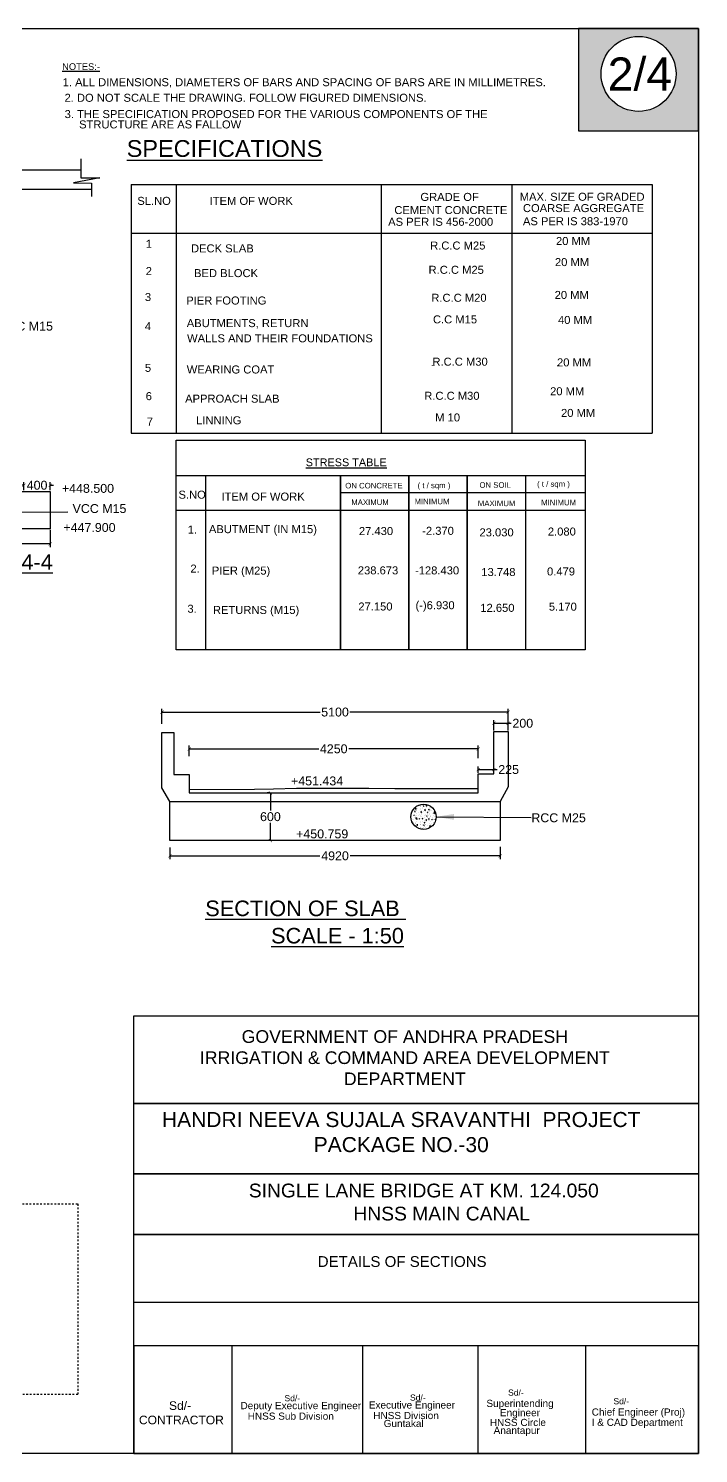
# Model space of a CAD drawing. Header units: inches. Extents: x 334 to 11487, y 357 to 10656.
# Drawn here: x 688.2 to 725.9, y 357.4 to 437.6 of the extents above; entities that cross this region are included whole.
import ezdxf

# ---------------------------------------------------------------- set-up
doc = ezdxf.new("R2010")
doc.units = ezdxf.units.IN
doc.header["$MEASUREMENT"] = 0
doc.linetypes.add('DASHDOT', pattern=[1, 0.5, -0.25, 0, -0.25])
for name, color, linetype in [('DIMENSION', 255, 'Continuous'), ('DRAWING', 7, 'Continuous'), ('HATCH', 7, 'Continuous'), ('TEXT', 255, 'Continuous')]:
    doc.layers.add(name, color=color, linetype=linetype)
doc.styles.get("Standard").update_dxf_attribs({"font": 'arial.ttf'})
doc.styles.add('TIMES NEW ROMAN', font='times.ttf')
doc.dimstyles.new('dig', dxfattribs={"dimtxt": 0.1875, "dimasz": 0.18, "dimexe": 0.18, "dimexo": 0.0625, "dimgap": 0.09, "dimtad": 0, "dimtih": 1, "dimtoh": 1, "dimdec": 4, "dimzin": 0, "dimdsep": 46, "dimtxsty": 'Standard', "dimblk": 'ARCHTICK', "dimcen": 0.09, "dimadec": 0, "dimazin": 0, "dimtfac": 1, "dimtdec": 4, "dimtofl": 0, "dimtmove": 0, "dimatfit": 3, "dimldrblk": 'ARCHTICK', "dimfxl": 1, "dimtolj": 1, "dimtzin": 0, "dimarcsym": 0})
doc.dimstyles.new('ISO-25', dxfattribs={"dimtxt": 0.636364, "dimasz": 1, "dimexe": 1.25, "dimexo": 0.625, "dimtad": 0, "dimtih": 1, "dimtoh": 1, "dimlfac": 100, "dimtxsty": 'TIMES NEW ROMAN', "dimcen": 2.5, "dimadec": 0, "dimazin": 0, "dimtfac": 1, "dimtmove": 0, "dimatfit": 3, "dimfxl": 1, "dimarcsym": 0})

# ---------------------------------------------------------------- blocks, each defined once
blk = doc.blocks.new('_ArchTick')
at = {"color": 0, "linetype": 'ByBlock', "const_width": 0.15}
blk.add_lwpolyline([(-0.5, -0.5), (0.5, 0.5)], dxfattribs=at)
blk = doc.blocks.new('*D47')
at = {"layer": 'Defpoints', "color": 0, "ltscale": 0.02, "transparency": 16777216}
for p in [(677.266, 409.434), (689.443, 409.434), (689.443, 408.581)]:
    blk.add_point(p, dxfattribs=at)
at = {"layer": 'DIMENSION', "color": 0, "lineweight": -2, "ltscale": 0.02, "transparency": 16777216}
for p, q in [((677.266, 409.371), (677.266, 408.401)), ((689.443, 409.371), (689.443, 408.401)), ((677.266, 408.581), (682.514, 408.581)), ((689.443, 408.581), (684.194, 408.581))]:
    blk.add_line(p, q, dxfattribs=at)
at = {"layer": 'DIMENSION', "color": 0, "lineweight": -2, "ltscale": 0.02, "transparency": 16777216, "xscale": 0.18, "yscale": 0.18, "zscale": 0.18, "rotation": 180}
blk.add_blockref('_ArchTick', (677.266, 408.581), dxfattribs=at)
at = {"layer": 'DIMENSION', "color": 0, "lineweight": -2, "ltscale": 0.02, "transparency": 16777216, "xscale": 0.18, "yscale": 0.18, "zscale": 0.18}
blk.add_blockref('_ArchTick', (689.443, 408.581), dxfattribs=at)
at = {"layer": 'DIMENSION', "color": 0, "ltscale": 0.02, "transparency": 16777216, "insert": (683.354, 408.581), "char_height": 0.5, "attachment_point": 5}
blk.add_mtext('\\A1;2800', dxfattribs=at)
blk = doc.blocks.new('*D49')
at = {"layer": 'Defpoints', "color": 0, "ltscale": 0.02, "transparency": 16777216}
for p in [(689.443, 411.881), (687.967, 411.537), (689.443, 411.537)]:
    blk.add_point(p, dxfattribs=at)
at = {"layer": 'DIMENSION', "color": 0, "lineweight": -2, "ltscale": 0.02, "transparency": 16777216}
for p, q in [((687.967, 411.881), (687.787, 411.881)), ((687.967, 411.599), (687.967, 412.061)), ((689.443, 411.599), (689.443, 412.061)), ((689.443, 411.881), (689.623, 411.881))]:
    blk.add_line(p, q, dxfattribs=at)
at = {"layer": 'DIMENSION', "color": 0, "lineweight": -2, "ltscale": 0.02, "transparency": 16777216, "xscale": 0.18, "yscale": 0.18, "zscale": 0.18}
blk.add_blockref('_ArchTick', (687.967, 411.881), dxfattribs=at)
at = {"layer": 'DIMENSION', "color": 0, "lineweight": -2, "ltscale": 0.02, "transparency": 16777216, "xscale": 0.18, "yscale": 0.18, "zscale": 0.18, "rotation": 180}
blk.add_blockref('_ArchTick', (689.443, 411.881), dxfattribs=at)
at = {"layer": 'DIMENSION', "color": 0, "ltscale": 0.02, "transparency": 16777216, "insert": (688.705, 411.881), "char_height": 0.5, "attachment_point": 5}
blk.add_mtext('\\A1;400', dxfattribs=at)
blk = doc.blocks.new('*D76')
at = {"layer": 'Defpoints', "color": 0, "ltscale": 0.02, "transparency": 16777216}
for p in [(696.172, 391.583), (714.749, 391.619), (714.749, 391.044)]:
    blk.add_point(p, dxfattribs=at)
at = {"layer": 'DIMENSION', "color": 0, "lineweight": -2, "ltscale": 0.02, "transparency": 16777216}
for p, q in [((696.172, 391.52), (696.172, 390.864)), ((696.172, 391.044), (704.615, 391.044)), ((714.749, 391.044), (706.306, 391.044)), ((714.749, 391.557), (714.749, 390.864))]:
    blk.add_line(p, q, dxfattribs=at)
at = {"layer": 'DIMENSION', "color": 0, "lineweight": -2, "ltscale": 0.02, "transparency": 16777216, "xscale": 0.18, "yscale": 0.18, "zscale": 0.18, "rotation": 180}
blk.add_blockref('_ArchTick', (696.172, 391.044), dxfattribs=at)
at = {"layer": 'DIMENSION', "color": 0, "lineweight": -2, "ltscale": 0.02, "transparency": 16777216, "xscale": 0.18, "yscale": 0.18, "zscale": 0.18}
blk.add_blockref('_ArchTick', (714.749, 391.044), dxfattribs=at)
at = {"layer": 'DIMENSION', "color": 0, "ltscale": 0.02, "transparency": 16777216, "insert": (705.461, 391.044), "char_height": 0.5, "attachment_point": 5}
blk.add_mtext('\\A1;4920', dxfattribs=at)
blk = doc.blocks.new('*D79')
at = {"layer": 'Defpoints', "color": 0, "ltscale": 0.02, "transparency": 16777216}
for p in [(701.827, 394.579), (701.827, 391.91), (701.827, 391.91)]:
    blk.add_point(p, dxfattribs=at)
at = {"layer": 'DIMENSION', "color": 0, "lineweight": -2, "ltscale": 0.02, "transparency": 16777216}
for p, q in [((701.764, 394.579), (701.647, 394.579)), ((701.827, 394.579), (701.827, 393.59)), ((701.827, 391.91), (701.827, 392.899)), ((701.764, 391.91), (701.647, 391.91))]:
    blk.add_line(p, q, dxfattribs=at)
at = {"layer": 'DIMENSION', "color": 0, "lineweight": -2, "ltscale": 0.02, "transparency": 16777216, "xscale": 0.18, "yscale": 0.18, "zscale": 0.18}
for p, rotation in [((701.827, 394.579), 90), ((701.827, 391.91), 270)]:
    blk.add_blockref('_ArchTick', p, dxfattribs=dict(at, rotation=rotation))
at = {"layer": 'DIMENSION', "color": 0, "ltscale": 0.02, "transparency": 16777216, "insert": (701.827, 393.245), "char_height": 0.5, "attachment_point": 5}
blk.add_mtext('\\A1;600', dxfattribs=at)
blk = doc.blocks.new('*D80')
at = {"layer": 'Defpoints', "color": 0, "ltscale": 0.02, "transparency": 16777216}
for p in [(714.397, 395.895), (713.516, 395.65), (714.397, 395.65)]:
    blk.add_point(p, dxfattribs=at)
at = {"layer": 'DIMENSION', "color": 0, "lineweight": -2, "ltscale": 0.02, "transparency": 16777216}
for p, q in [((713.516, 395.713), (713.516, 396.075)), ((713.516, 395.895), (714.397, 395.895)), ((714.397, 395.713), (714.397, 396.075)), ((714.397, 395.895), (714.577, 395.895))]:
    blk.add_line(p, q, dxfattribs=at)
at = {"layer": 'DIMENSION', "color": 0, "lineweight": -2, "ltscale": 0.02, "transparency": 16777216, "xscale": 0.18, "yscale": 0.18, "zscale": 0.18, "rotation": 180}
blk.add_blockref('_ArchTick', (713.516, 395.895), dxfattribs=at)
at = {"layer": 'DIMENSION', "color": 0, "lineweight": -2, "ltscale": 0.02, "transparency": 16777216, "xscale": 0.18, "yscale": 0.18, "zscale": 0.18}
blk.add_blockref('_ArchTick', (714.397, 395.895), dxfattribs=at)
at = {"layer": 'DIMENSION', "color": 0, "ltscale": 0.02, "transparency": 16777216, "insert": (715.225, 395.895), "char_height": 0.5, "attachment_point": 5}
blk.add_mtext('\\A1;225', dxfattribs=at)
blk = doc.blocks.new('*D81')
at = {"layer": 'Defpoints', "color": 0, "ltscale": 0.02, "transparency": 16777216}
for p in [(715.194, 398.497), (714.397, 398.032), (715.194, 398.032)]:
    blk.add_point(p, dxfattribs=at)
at = {"layer": 'DIMENSION', "color": 0, "lineweight": -2, "ltscale": 0.02, "transparency": 16777216}
for p, q in [((714.397, 398.095), (714.397, 398.677)), ((714.397, 398.497), (715.194, 398.497)), ((715.194, 398.095), (715.194, 398.677)), ((715.194, 398.497), (715.374, 398.497))]:
    blk.add_line(p, q, dxfattribs=at)
at = {"layer": 'DIMENSION', "color": 0, "lineweight": -2, "ltscale": 0.02, "transparency": 16777216, "xscale": 0.18, "yscale": 0.18, "zscale": 0.18, "rotation": 180}
blk.add_blockref('_ArchTick', (714.397, 398.497), dxfattribs=at)
at = {"layer": 'DIMENSION', "color": 0, "lineweight": -2, "ltscale": 0.02, "transparency": 16777216, "xscale": 0.18, "yscale": 0.18, "zscale": 0.18}
blk.add_blockref('_ArchTick', (715.194, 398.497), dxfattribs=at)
at = {"layer": 'DIMENSION', "color": 0, "ltscale": 0.02, "transparency": 16777216, "insert": (716.02, 398.497), "char_height": 0.5, "attachment_point": 5}
blk.add_mtext('\\A1;200', dxfattribs=at)
blk = doc.blocks.new('*D77')
at = {"layer": 'Defpoints', "color": 0, "ltscale": 0.02, "transparency": 16777216}
for p in [(713.516, 397.06), (697.258, 396.582), (713.516, 396.476)]:
    blk.add_point(p, dxfattribs=at)
at = {"layer": 'DIMENSION', "color": 0, "lineweight": -2, "ltscale": 0.02, "transparency": 16777216}
for p, q in [((697.258, 396.644), (697.258, 397.24)), ((697.258, 397.06), (704.542, 397.06)), ((713.516, 397.06), (706.233, 397.06)), ((713.516, 396.539), (713.516, 397.24))]:
    blk.add_line(p, q, dxfattribs=at)
at = {"layer": 'DIMENSION', "color": 0, "lineweight": -2, "ltscale": 0.02, "transparency": 16777216, "xscale": 0.18, "yscale": 0.18, "zscale": 0.18, "rotation": 180}
blk.add_blockref('_ArchTick', (697.258, 397.06), dxfattribs=at)
at = {"layer": 'DIMENSION', "color": 0, "lineweight": -2, "ltscale": 0.02, "transparency": 16777216, "xscale": 0.18, "yscale": 0.18, "zscale": 0.18}
blk.add_blockref('_ArchTick', (713.516, 397.06), dxfattribs=at)
at = {"layer": 'DIMENSION', "color": 0, "ltscale": 0.02, "transparency": 16777216, "insert": (705.387, 397.06), "char_height": 0.5, "attachment_point": 5}
blk.add_mtext('\\A1;4250', dxfattribs=at)
blk = doc.blocks.new('*D78')
at = {"layer": 'Defpoints', "color": 0, "ltscale": 0.02, "transparency": 16777216}
for p in [(715.194, 399.128), (695.727, 398.407), (715.194, 398.497)]:
    blk.add_point(p, dxfattribs=at)
at = {"layer": 'DIMENSION', "color": 0, "lineweight": -2, "ltscale": 0.02, "transparency": 16777216}
for p, q in [((695.727, 398.47), (695.727, 399.308)), ((695.727, 399.128), (704.625, 399.128)), ((715.194, 399.128), (706.296, 399.128)), ((715.194, 398.559), (715.194, 399.308))]:
    blk.add_line(p, q, dxfattribs=at)
at = {"layer": 'DIMENSION', "color": 0, "lineweight": -2, "ltscale": 0.02, "transparency": 16777216, "xscale": 0.18, "yscale": 0.18, "zscale": 0.18, "rotation": 180}
blk.add_blockref('_ArchTick', (695.727, 399.128), dxfattribs=at)
at = {"layer": 'DIMENSION', "color": 0, "lineweight": -2, "ltscale": 0.02, "transparency": 16777216, "xscale": 0.18, "yscale": 0.18, "zscale": 0.18}
blk.add_blockref('_ArchTick', (715.194, 399.128), dxfattribs=at)
at = {"layer": 'DIMENSION', "color": 0, "ltscale": 0.02, "transparency": 16777216, "insert": (705.46, 399.128), "char_height": 0.5, "attachment_point": 5}
blk.add_mtext('\\A1;5100', dxfattribs=at)

msp = doc.modelspace()

# ---------------------------------------------------------------- hatches: boundary and pattern name
at = {"layer": 'HATCH', "ltscale": 0.02}
h = msp.add_hatch(color=256, dxfattribs=at)
h.paths.add_polyline_path([(725.90106, 437.56475), (719.14772, 437.56475), (719.14772, 431.81238), (725.90106, 431.81238)])
h.paths.add_polyline_path([(724.63921, 435.01137, -1), (720.42098, 435.01137, -1)], flags=16)
h.paths.add_polyline_path([(720.31158, 433.55628), (724.9001, 433.55628), (724.9001, 436.45067), (720.31158, 436.45067)], flags=24)

# ---------------------------------------------------------------- linework, layer by layer
at = {"layer": 'DIMENSION', "ltscale": 0.02}
msp.add_lwpolyline([(613.60478, 437.56475), (725.90106, 437.56475), (725.90106, 357.43972), (613.60478, 357.43972)], close=True, dxfattribs=at)
at = {"layer": 'DRAWING'}
msp.add_lwpolyline([(680.64525, 431.88688), (680.64525, 428.53739), (691.76662, 428.53739)], dxfattribs=at)
at = {"layer": 'DRAWING', "ltscale": 0.02}
for points in [[(680.64525, 429.62532), (691.18565, 429.62532)], [(691.16517, 430.22831), (691.16517, 429.16127), (692.23343, 429.16127), (690.74714, 428.8829), (691.76662, 428.8607), (691.76662, 428.11741)], [(696.17234, 394.10235), (695.72677, 394.87574), (695.72677, 397.97708), (696.39997, 397.97708), (696.39997, 395.61262), (697.25849, 395.61262), (697.25849, 394.57932), (713.51643, 394.57932), (713.51643, 395.65039), (714.39654, 395.65039), (714.39654, 398.03229), (715.19374, 398.03229), (715.19374, 394.92843), (714.74902, 394.10235)], [(697.25849, 394.76824), (700.94148, 394.79924), (702.00501, 394.81117), (703.30155, 394.84698), (707.35407, 394.85698), (708.82636, 394.83012), (713.51643, 394.83012)]]:
    msp.add_lwpolyline(points, dxfattribs=at)
at = {"layer": 'DRAWING'}
msp.add_lwpolyline([(677.26596, 411.53674), (689.44251, 411.53674), (689.44251, 409.43387), (677.26596, 409.43387)], close=True, dxfattribs=at)
at = {"layer": 'DRAWING', "ltscale": 0.02}
msp.add_lwpolyline([(696.17234, 394.10235), (714.74902, 394.10235), (714.74902, 391.90994), (696.17234, 391.90994)], close=True, dxfattribs=at)
at = {"layer": 'HATCH', "linetype": 'Continuous', "ltscale": 0.02}
for p, q in [((709.82777, 393.45789), (709.82777, 393.45789)), ((709.93748, 393.54631), (709.96158, 393.57504)), ((709.93748, 393.54631), (709.96736, 393.5437)), ((709.95931, 393.6551), (709.95931, 393.6551)), ((709.96759, 393.54336), (709.96181, 393.57471)), ((709.96182, 393.69664), (710.00077, 393.73722)), ((709.96182, 393.69664), (710.00629, 393.68974)), ((709.97736, 393.48529), (709.97736, 393.48529)), ((710.00652, 393.68943), (710.00099, 393.73691)), ((710.00629, 393.68998), (710.04129, 393.70342)), ((710.00629, 393.68998), (710.03116, 393.67321)), ((710.01881, 393.44392), (710.01881, 393.44392)), ((710.02489, 393.61037), (710.02489, 393.61037)), ((710.03097, 393.77681), (710.03097, 393.77681)), ((710.03138, 393.67287), (710.04152, 393.70309)), ((710.04053, 393.61679), (710.04053, 393.61679)), ((710.078, 393.71032), (710.078, 393.71032)), ((710.09084, 393.8523), (710.09084, 393.8523)), ((710.14, 393.87095), (710.14, 393.87095)), ((710.14355, 393.49946), (710.14355, 393.49946)), ((710.22673, 393.89103), (710.25084, 393.91976)), ((710.22673, 393.89103), (710.25662, 393.88842)), ((710.24543, 393.80378), (710.24543, 393.80378)), ((710.24978, 393.87015), (710.24978, 393.87015)), ((710.25684, 393.88808), (710.25106, 393.91943)), ((710.26872, 393.51594), (710.26872, 393.51594)), ((710.26895, 393.53534), (710.26895, 393.53534)), ((710.27137, 393.47593), (710.27137, 393.47593)), ((710.27508, 393.69667), (710.27508, 393.69667)), ((710.27745, 393.64238), (710.27745, 393.64238)), ((710.28353, 393.80882), (710.28353, 393.80882)), ((710.29611, 393.51494), (710.32021, 393.54366)), ((710.29611, 393.51494), (710.32599, 393.51232)), ((710.30474, 393.48867), (710.33975, 393.50211)), ((710.30474, 393.48867), (710.32961, 393.4719)), ((710.30744, 393.60552), (710.30744, 393.60552)), ((710.32622, 393.51199), (710.32044, 393.54333)), ((710.32984, 393.47156), (710.33997, 393.50178)), ((710.36959, 393.76037), (710.36959, 393.76037)), ((710.40025, 393.71315), (710.40025, 393.71315)), ((710.40662, 393.89387), (710.40662, 393.89387)), ((710.40692, 393.85967), (710.40692, 393.85967)), ((710.4264, 393.85125), (710.46141, 393.86469)), ((710.4264, 393.85125), (710.45127, 393.83447)), ((710.45149, 393.83414), (710.46163, 393.86435)), ((710.45808, 393.54087), (710.45808, 393.54087)), ((710.49544, 393.61388), (710.53439, 393.65446)), ((710.49544, 393.61388), (710.53991, 393.60698)), ((710.51234, 393.79251), (710.51234, 393.79251)), ((710.53106, 393.51342), (710.53106, 393.51342)), ((710.53179, 393.91035), (710.53179, 393.91035)), ((710.54014, 393.60667), (710.53461, 393.65415)), ((710.53714, 393.67986), (710.53714, 393.67986)), ((710.54138, 393.9202), (710.54138, 393.9202)), ((710.54322, 393.84631), (710.54322, 393.84631)), ((710.56055, 393.58539), (710.56055, 393.58539)), ((710.57435, 393.59424), (710.57435, 393.59424)), ((710.58536, 393.85966), (710.60947, 393.88838)), ((710.58536, 393.85966), (710.61525, 393.85704)), ((710.58962, 393.73808), (710.58962, 393.73808)), ((710.61547, 393.85671), (710.60969, 393.88805)), ((710.65474, 393.48356), (710.67884, 393.51229)), ((710.65474, 393.48356), (710.68462, 393.48094)), ((710.66118, 393.81042), (710.66118, 393.81042)), ((710.67383, 393.84839), (710.67383, 393.84839)), ((710.68485, 393.48061), (710.67907, 393.51195)), ((710.72485, 393.64994), (710.75986, 393.66338)), ((710.72485, 393.64994), (710.74972, 393.63316)), ((710.74995, 393.63283), (710.76009, 393.66304)), ((710.77386, 393.58244), (710.77386, 393.58244)), ((710.77925, 393.78123), (710.77925, 393.78123)), ((710.78778, 393.54862), (710.78778, 393.54862)), ((710.79386, 393.71507), (710.79386, 393.71507)), ((710.84126, 393.58296), (710.84126, 393.58296)), ((710.85214, 393.63544), (710.85214, 393.63544)), ((710.89903, 393.59892), (710.89903, 393.59892)), ((710.95686, 393.42665), (710.95686, 393.42665)), ((711.01337, 393.45218), (711.03747, 393.48091)), ((711.01337, 393.45218), (711.04325, 393.44957)), ((711.0233, 393.44863), (711.05831, 393.46207)), ((711.0233, 393.44863), (711.04818, 393.43185)), ((711.02906, 393.53112), (711.06665, 393.57029)), ((711.02906, 393.53112), (711.07353, 393.52422)), ((711.03425, 393.41418), (711.03425, 393.41418)), ((711.04348, 393.44923), (711.0377, 393.48058)), ((711.04033, 393.58063), (711.04033, 393.58063)), ((711.0484, 393.43152), (711.05854, 393.46173)), ((711.07376, 393.52391), (711.06885, 393.56613)), ((709.75602, 393.24227), (709.75602, 393.24227)), ((709.7621, 393.40871), (709.7621, 393.40871)), ((709.78167, 393.30541), (709.78167, 393.30541)), ((709.78265, 392.97239), (709.79798, 392.97827)), ((709.78493, 393.02712), (709.78493, 393.02712)), ((709.79025, 392.95423), (709.7982, 392.97794)), ((709.84368, 393.10714), (709.84368, 393.10714)), ((709.87411, 392.92432), (709.87411, 392.92432)), ((709.88048, 393.10505), (709.88048, 393.10505)), ((709.88463, 393.32741), (709.91964, 393.34084)), ((709.88463, 393.32741), (709.9095, 393.31063)), ((709.90972, 393.3103), (709.91986, 393.34051)), ((709.93194, 392.75205), (709.93194, 392.75205)), ((709.94316, 393.3613), (709.94316, 393.3613)), ((709.95672, 393.18695), (709.95672, 393.18695)), ((709.97589, 392.85214), (709.97589, 392.85214)), ((709.99449, 392.77813), (709.99449, 392.77813)), ((710.00057, 392.94458), (710.00057, 392.94458)), ((710.00565, 393.12153), (710.00565, 393.12153)), ((710.00665, 393.11102), (710.00665, 393.11102)), ((710.00685, 393.17022), (710.03096, 393.19894)), ((710.00685, 393.17022), (710.03674, 393.1676)), ((710.01201, 393.30226), (710.01201, 393.30226)), ((710.01273, 393.27747), (710.01273, 393.27747)), ((710.01323, 392.84037), (710.01323, 392.84037)), ((710.02811, 393.12682), (710.06706, 393.16741)), ((710.02811, 393.12682), (710.07258, 393.11992)), ((710.03696, 393.16727), (710.03118, 393.19861)), ((710.04858, 393.29413), (710.04858, 393.29413)), ((710.06142, 392.76352), (710.09643, 392.77696)), ((710.06142, 392.76352), (710.08629, 392.74675)), ((710.06348, 392.94925), (710.06348, 392.94925)), ((710.07281, 393.11961), (710.06728, 393.16709)), ((710.07623, 392.79412), (710.10033, 392.82285)), ((710.07623, 392.79412), (710.10611, 392.7915)), ((710.07652, 393.07717), (710.07652, 393.07717)), ((710.08652, 392.74641), (710.09666, 392.77663)), ((710.10634, 392.79117), (710.10056, 392.82251)), ((710.1106, 393.09586), (710.1106, 393.09586)), ((710.11865, 392.7732), (710.11865, 392.7732)), ((710.13718, 393.31874), (710.13718, 393.31874)), ((710.18308, 393.1261), (710.21809, 393.13954)), ((710.18308, 393.1261), (710.20795, 393.10932)), ((710.19501, 393.14646), (710.19501, 393.14646)), ((710.20818, 393.10899), (710.21832, 393.1392)), ((710.21007, 393.35002), (710.21007, 393.35002)), ((710.24097, 392.64369), (710.24097, 392.64369)), ((710.24135, 392.61289), (710.24135, 392.61289)), ((710.24705, 392.81014), (710.24705, 392.81014)), ((710.24772, 392.79362), (710.24772, 392.79362)), ((710.24831, 393.23701), (710.24831, 393.23701)), ((710.25313, 392.97659), (710.25313, 392.97659)), ((710.25921, 393.14303), (710.25921, 393.14303)), ((710.26529, 393.30948), (710.26529, 393.30948)), ((710.26748, 392.90219), (710.26748, 392.90219)), ((710.28014, 392.82909), (710.28014, 392.82909)), ((710.3155, 393.28286), (710.3155, 393.28286)), ((710.32655, 393.34367), (710.32655, 393.34367)), ((710.36548, 393.13884), (710.38959, 393.16757)), ((710.36548, 393.13884), (710.39537, 393.13622)), ((710.36812, 393.12722), (710.36812, 393.12722)), ((710.37289, 392.8101), (710.37289, 392.8101)), ((710.37751, 393.08459), (710.37751, 393.08459)), ((710.37925, 392.99083), (710.37925, 392.99083)), ((710.38556, 392.76193), (710.38556, 392.76193)), ((710.39559, 393.13589), (710.38981, 393.16723)), ((710.43072, 392.63782), (710.43072, 392.63782)), ((710.43486, 392.76274), (710.45896, 392.79147)), ((710.43486, 392.76274), (710.46475, 392.76013)), ((710.46497, 392.7598), (710.45919, 392.79114)), ((710.47698, 393.33874), (710.47698, 393.33874)), ((710.48153, 392.92479), (710.51654, 392.93823)), ((710.48154, 392.92479), (710.50641, 392.90801)), ((710.50066, 392.68118), (710.50066, 392.68118)), ((710.50442, 393.00731), (710.50442, 393.00731)), ((710.50663, 392.90768), (710.51677, 392.93789)), ((710.50674, 392.84763), (710.50674, 392.84763)), ((710.51079, 393.18803), (710.51079, 393.18803)), ((710.51282, 393.01408), (710.51282, 393.01408)), ((710.5189, 393.18052), (710.5189, 393.18052)), ((710.52498, 393.34697), (710.52498, 393.34697)), ((710.53843, 392.65391), (710.53843, 392.65391)), ((710.5399, 393.28706), (710.5399, 393.28706)), ((710.54705, 392.81781), (710.54705, 392.81781)), ((710.55907, 392.95225), (710.55907, 392.95225)), ((710.56173, 393.04406), (710.60068, 393.08465)), ((710.56173, 393.04406), (710.6062, 393.03716)), ((710.56225, 392.83503), (710.56225, 392.83503)), ((710.58241, 393.27158), (710.58241, 393.27158)), ((710.60643, 393.03685), (710.6009, 393.08433)), ((710.60319, 393.28736), (710.6382, 393.3008)), ((710.60319, 393.28736), (710.62806, 393.27059)), ((710.62829, 393.27025), (710.63843, 393.30047)), ((710.63596, 393.20451), (710.63596, 393.20451)), ((710.64232, 393.38524), (710.64232, 393.38524)), ((710.64442, 393.07331), (710.64442, 393.07331)), ((710.65248, 392.75065), (710.65248, 392.75065)), ((710.65971, 393.17728), (710.65971, 393.17728)), ((710.69379, 393.03224), (710.69379, 393.03224)), ((710.72411, 393.10746), (710.74822, 393.13619)), ((710.72411, 393.10746), (710.754, 393.10485)), ((710.74389, 393.32746), (710.74389, 393.32746)), ((710.7465, 392.6794), (710.7465, 392.6794)), ((710.75422, 393.10452), (710.74844, 393.13586)), ((710.75738, 392.71639), (710.75738, 392.71639)), ((710.76346, 392.88283), (710.76346, 392.88283)), ((710.76749, 393.40172), (710.76749, 393.40172)), ((710.76954, 393.04928), (710.76954, 393.04928)), ((710.77562, 393.21573), (710.77562, 393.21573)), ((710.77999, 392.72348), (710.815, 392.73692)), ((710.77999, 392.72348), (710.80486, 392.7067)), ((710.7817, 393.38217), (710.7817, 393.38217)), ((710.79349, 392.73137), (710.81759, 392.76009)), ((710.79349, 392.73137), (710.82338, 392.72875)), ((710.80508, 392.70637), (710.81522, 392.73658)), ((710.81396, 392.80653), (710.81396, 392.80653)), ((710.8236, 392.72842), (710.81782, 392.75976)), ((710.82532, 393.22944), (710.82532, 393.22944)), ((710.83002, 392.70397), (710.83002, 392.70397)), ((710.8315, 393.33711), (710.8315, 393.33711)), ((710.84932, 393.2603), (710.84932, 393.2603)), ((710.85067, 393.0023), (710.85067, 393.0023)), ((710.87167, 392.69588), (710.87167, 392.69588)), ((710.87803, 392.8766), (710.87803, 392.8766)), ((710.90165, 393.08605), (710.93666, 393.09949)), ((710.90165, 393.08605), (710.92652, 393.06928)), ((710.91133, 393.06203), (710.91133, 393.06203)), ((710.91939, 392.73937), (710.91939, 392.73937)), ((710.92674, 393.06895), (710.93688, 393.09916)), ((710.9513, 393.22733), (710.9513, 393.22733)), ((711.0032, 392.89308), (711.0032, 392.89308)), ((711.00956, 393.07381), (711.00956, 393.07381)), ((711.01081, 393.31619), (711.01081, 393.31619)), ((711.01601, 392.91484), (711.01601, 392.91484)), ((711.02209, 393.08129), (711.02209, 393.08129)), ((711.02817, 393.24774), (711.02817, 393.24774)), ((711.08274, 393.07609), (711.10685, 393.10481)), ((711.08274, 393.07609), (711.11263, 393.07347)), ((711.11285, 393.07314), (711.10707, 393.10448)), ((711.11623, 393.24902), (711.11623, 393.24902)), ((711.12309, 393.38716), (711.12309, 393.38716)), ((711.1411, 393.27101), (711.1411, 393.27101)), ((710.24684, 392.60386), (710.24684, 392.60386)), ((710.35988, 392.56221), (710.39489, 392.57565)), ((710.35988, 392.56221), (710.38475, 392.54544)), ((710.38497, 392.54511), (710.39511, 392.57532)), ((710.44758, 392.56366), (710.44758, 392.56366))]:
    msp.add_line(p, q, dxfattribs=at)
at = {"layer": 'HATCH', "ltscale": 0.02}
for centre, radius in [((722.53009, 435.01137), 2.10911), ((710.44077, 393.24095), 0.7092)]:
    msp.add_circle(centre, radius, dxfattribs=at)
at = {"layer": 'TEXT'}
for p, q in [((694.00448, 428.78462), (723.30152, 428.78462)), ((696.53275, 428.78462), (696.53275, 414.81725)), ((708.04879, 428.78462), (708.04879, 414.81725)), ((715.40708, 428.78462), (715.40708, 414.81725)), ((694.00448, 426.06191), (723.30152, 426.06191)), ((694.00448, 414.81725), (723.30152, 414.81725))]:
    msp.add_line(p, q, dxfattribs=at)
at = {"layer": 'TEXT', "ltscale": 0.02}
for points in [[(725.90106, 437.56475), (719.14772, 437.56475), (719.14772, 431.81238), (725.90106, 431.81238)], [(696.52341, 414.41438), (719.52007, 414.41438), (719.52007, 402.62992), (696.52341, 402.62992)], [(696.52341, 412.43858), (719.52007, 412.43858), (719.52007, 410.45568), (696.52341, 410.45568)], [(698.2011, 412.43858), (705.77199, 412.43858), (705.77199, 402.62992), (698.2011, 402.62992)], [(705.77199, 412.43858), (709.61038, 412.43858), (709.61038, 402.62992), (705.77199, 402.62992)], [(709.61038, 412.43858), (712.89287, 412.43858), (712.89287, 402.62992), (709.61038, 402.62992)], [(712.89287, 412.43858), (716.17536, 412.43858), (716.17536, 402.62992), (712.89287, 402.62992)], [(705.77199, 411.48341), (719.52007, 411.48341), (719.52007, 410.45568), (705.77199, 410.45568)], [(725.90106, 357.43972), (694.14857, 357.43972), (694.14857, 382.04912), (725.90106, 382.04912)], [(694.14857, 382.04912), (725.90106, 382.04912), (725.90106, 377.11917), (694.14857, 377.11917)], [(694.14857, 377.11917), (725.90106, 377.11917), (725.90106, 373.15992), (694.14857, 373.15992)], [(694.14857, 373.15992), (725.90106, 373.15992), (725.90106, 369.74442), (694.14857, 369.74442)], [(694.14857, 369.74442), (725.90106, 369.74442), (725.90106, 365.93387), (694.14857, 365.93387)], [(694.14857, 357.43972), (725.90106, 357.43972), (725.90106, 363.48737), (694.14857, 363.48737)]]:
    msp.add_lwpolyline(points, close=True, dxfattribs=at)
for points in [[(694.00448, 428.78462), (694.00448, 414.81725)], [(723.30152, 428.78462), (723.30152, 414.81725)], [(699.66662, 363.48737), (699.66662, 357.43972)], [(707.0075, 363.48737), (707.0075, 357.43972)], [(713.5004, 363.48737), (713.5004, 357.43972)], [(719.54306, 363.48737), (719.54306, 357.43972)]]:
    msp.add_lwpolyline(points, dxfattribs=at)
at = {"layer": 'TEXT', "linetype": 'DASHDOT', "ltscale": 0.02}
msp.add_lwpolyline([(673.27878, 371.47068), (690.9969, 371.47068), (690.9969, 360.75194), (673.27878, 360.75194)], close=True, dxfattribs=at)

# ---------------------------------------------------------------- texts
at = {"layer": 'TEXT'}
for s, height, p in [('2/4', 1.865953, (720.79398, 434.0705)), ('%%UNOTES:-', 0.375, (690.11571, 435.23503)), ('1. ALL DIMENSIONS, DIAMETERS OF BARS AND SPACING OF BARS ARE IN MILLIMETRES.', 0.45, (690.14546, 434.32024)), ('2. DO NOT SCALE THE DRAWING. FOLLOW FIGURED DIMENSIONS. ', 0.45, (690.24846, 433.44432)), ('3. THE SPECIFICATION PROPOSED FOR THE VARIOUS COMPONENTS OF THE ', 0.45, (690.25388, 432.5278)), ('%%USPECIFICATIONS', 0.945, (693.74533, 430.34495)), ('SL.NO', 0.45, (694.34183, 427.64728)), ('ITEM OF WORK', 0.45, (698.40982, 427.64728)), ('GRADE OF', 0.45, (710.26203, 427.87041)), ('MAX. SIZE OF GRADED', 0.45, (715.84829, 427.87927)), ('CEMENT CONCRETE', 0.45, (708.7961, 427.13127)), ('COARSE AGGREGATE', 0.45, (716.02831, 427.24174)), ('AS PER IS 456-2000', 0.45, (708.44878, 426.47073)), ('AS PER IS 383-1970', 0.45, (716.02831, 426.50353)), ('1', 0.45, (694.81655, 425.23238)), ('R.C.C M25', 0.45, (710.80916, 425.13668)), ('20 MM', 0.45, (717.88714, 425.39066)), ('DECK SLAB', 0.45, (697.36152, 424.97592)), ('2', 0.45, (694.81542, 423.70116)), ('BED BLOCK', 0.45, (697.53304, 423.58591)), ('R.C.C M25', 0.45, (710.72137, 423.77179)), ('20 MM', 0.45, (717.82757, 424.20512)), ('3', 0.45, (694.76796, 422.24192)), ('PIER FOOTING', 0.45, (697.09602, 422.04423)), ('R.C.C M20', 0.45, (710.87591, 422.19975)), ('20 MM', 0.45, (717.8115, 422.35888)), ('4', 0.45, (694.76796, 420.60477)), ('ABUTMENTS, RETURN ', 0.45, (697.12284, 420.77445)), ('C.C M15', 0.45, (710.96835, 420.98371)), ('40 MM', 0.45, (717.99887, 420.95313)), ('WALLS AND THEIR FOUNDATIONS', 0.45, (697.141, 419.91833)), ('R.C.C M30', 0.45, (710.93808, 418.60638)), ('5', 0.45, (694.76796, 418.2588)), ('WEARING COAT', 0.45, (697.12339, 418.16724)), ('-', 0.45, (710.87591, 418.44927)), ('-', 0.45, (717.90643, 418.41869)), ('20 MM', 0.45, (717.94485, 418.56668)), ('6', 0.45, (694.81542, 416.66742)), ('APPROACH SLAB', 0.45, (697.03067, 416.52758)), ('R.C.C M30', 0.45, (710.4783, 416.68834)), ('20 MM', 0.45, (717.55628, 416.94232)), ('M 10', 0.45, (711.09313, 415.47044)), ('20 MM', 0.45, (718.17111, 415.72442)), ('7', 0.45, (694.87677, 415.23706)), ('LINNING', 0.45, (697.64549, 415.30968)), ('%%USTRESS TABLE', 0.4375, (703.8143, 412.95303)), ('ON CONCRETE', 0.3125, (706.03715, 411.70349)), ('( t / sqm )', 0.3125, (710.10481, 411.71914)), ('ON SOIL', 0.3125, (713.5827, 411.7392)), ('( t / sqm )', 0.3125, (716.82469, 411.79498)), ('S.NO', 0.45, (696.65768, 411.12788)), ('ITEM OF WORK', 0.45, (699.07484, 411.0196)), ('MAXIMUM', 0.3125, (706.37355, 410.76958)), ('MINIMUM', 0.3125, (709.9328, 410.8134)), ('MINIMUM', 0.3125, (717.05195, 410.75193)), ('MAXIMUM', 0.3125, (713.4927, 410.7081)), ('1.', 0.45, (697.1764, 409.1632)), ('ABUTMENT (IN M15)', 0.45, (698.36784, 409.19004)), ('27.430', 0.45, (706.80465, 409.08248)), ('-2.370', 0.45, (710.36232, 409.09539)), ('23.030', 0.45, (713.58404, 409.00783)), ('2.080', 0.45, (717.42955, 409.05481)), ('%%URETURN SECTION 4-4', 0.875, (676.62094, 407.12867)), ('2.', 0.45, (697.32829, 406.97182)), ('PIER (M25)', 0.45, (698.53444, 406.85785)), ('238.673', 0.45, (706.7431, 406.87137)), ('-128.430', 0.45, (709.959, 406.86963)), ('13.748', 0.45, (713.68719, 406.77755)), ('0.479', 0.45, (717.38297, 406.81091)), ('3.', 0.45, (697.15953, 404.71301)), ('RETURNS (M15)', 0.45, (698.59473, 404.64546)), ('27.150', 0.45, (706.77219, 404.84101)), ('(-)6.930', 0.45, (709.98484, 404.91136)), ('12.650', 0.45, (713.63119, 404.76496)), ('5.170', 0.45, (717.48449, 404.83096)), ('%%USECTION OF SLAB ', 0.875, (698.1629, 387.65466)), ('%%USCALE - 1:50', 0.875, (701.86339, 386.11865)), ('SINGLE LANE BRIDGE AT KM. 124.050', 0.775175, (700.61183, 371.83943)), ('Sd/-', 0.343399, (702.61834, 360.37688)), ('Sd/-', 0.343399, (709.6781, 360.41267)), ('Sd/-', 0.343399, (715.19363, 360.69301)), ('Sd/-', 0.343399, (721.11681, 360.20601)), ('Deputy Executive Engineer', 0.4026883, (700.14403, 359.93127)), ('HNSS Sub Division', 0.4026883, (700.54939, 359.33929)), (' Executive Engineer', 0.4026883, (707.20378, 359.96707)), ('HNSS Division', 0.4026883, (707.60915, 359.37509)), ('Superintending ', 0.4026883, (713.97268, 360.05645)), ('Chief Engineer (Proj)', 0.4026883, (719.89586, 359.56945)), ('Guntakal', 0.402688, (708.19629, 358.92699)), ('HNSS Circle', 0.4026883, (714.16607, 358.98583)), ('I & CAD Department', 0.4026883, (719.89598, 358.99215)), ('Anantapur', 0.402688, (714.37941, 358.53773))]:
    msp.add_text(s, height=height, dxfattribs=at).set_placement(p)
for s, insert, char_height, width, attachment_point in [('STRUCTURE ARE AS FALLOW', (691.06833, 432.3961), 0.45, 9.535411, 1), ('VCC M15', (686.56982, 421.07836), 0.5, 3.6963423, 1), ('+448.500', (690.10123, 411.95664), 0.5, 2.9043861, 1), ('VCC M15', (690.70179, 410.82136), 0.5, 3.4689756, 1), ('+447.900', (690.18674, 409.75854), 0.5, 2.9043861, 1), ('+451.434', (702.98549, 395.50652), 0.5, 2.9043861, 1), ('RCC M25', (716.50019, 393.43552), 0.5, 3.1903689, 1), ('+450.759', (703.27226, 392.53017), 0.5, 2.9043861, 1), ('HANDRI NEEVA SUJALA SRAVANTHI  PROJECT\\PPACKAGE NO.-30', (709.18366, 376.6413), 0.8456454, 36.2419478, 2), (' HNSS MAIN CANAL', (706.19296, 371.31692), 0.775175, 10.7005082, 1), ('Engineer', (714.73365, 359.93544), 0.402688, 2.3258134, 1)]:
    msp.add_mtext(s, dxfattribs=dict(at, insert=insert, char_height=char_height, width=width, attachment_point=attachment_point))
at = {"layer": 'TEXT', "color": 7}
for s, insert, char_height, width, attachment_point in [('GOVERNMENT OF ANDHRA PRADESH\\PIRRIGATION & COMMAND AREA DEVELOPMENT DEPARTMENT', (709.38741, 379.69631), 0.7124986, 27.3854098, 5), ('DETAILS OF SECTIONS ', (704.48886, 368.53623), 0.6056238, 9.4580837, 1), ('         Sd/-\\PCONTRACTOR', (694.43325, 359.72548), 0.484499, 7.2131973, 4)]:
    msp.add_mtext(s, dxfattribs=dict(at, insert=insert, char_height=char_height, width=width, attachment_point=attachment_point))

# ---------------------------------------------------------------- dimensions: what is measured, and where the dimension line sits
at = {"layer": 'DIMENSION', "ltscale": 0.02}
for base, p1, p2, text, picture, middle in [((689.44251, 411.8812), (687.9668, 411.53674), (689.44251, 411.53674), '400', '*D49', (688.70465, 411.8812)), ((689.44251, 408.5812), (677.26596, 409.43387), (689.44251, 409.43387), '2800', '*D47', (683.35424, 408.5812)), ((715.19374, 399.12781), (695.72677, 398.40708), (715.19374, 398.49686), '5100', '*D78', (705.46026, 399.12781)), ((715.19374, 398.49686), (714.39654, 398.03229), (715.19374, 398.03229), '200', '*D81', (716.0195, 398.49686)), ((713.51643, 397.05953), (697.25849, 396.58154), (713.51643, 396.47621), '4250', '*D77', (705.38746, 397.05953)), ((714.39654, 395.89477), (713.51643, 395.65039), (714.39654, 395.65039), '225', '*D80', (715.22504, 395.89477)), ((714.74902, 391.04432), (696.17234, 391.58271), (714.74902, 391.61949), '4920', '*D76', (705.46068, 391.04432))]:
    dim = msp.add_linear_dim(base=base, p1=p1, p2=p2, text=text, dimstyle='dig', override={"dimtxt": 0.5}, dxfattribs=at)
    dim.commit()
    dim.dimension.update_dxf_attribs({"geometry": picture, "text_midpoint": middle})
dim = msp.add_linear_dim(base=(701.82672, 391.90994), p1=(701.82672, 394.57932), p2=(701.82672, 391.90994), angle=90, text='600', dimstyle='dig', override={"dimtxt": 0.5}, dxfattribs=at)
dim.commit()
dim.dimension.update_dxf_attribs({"geometry": '*D79', "text_midpoint": (701.82672, 393.24463)})

# ---------------------------------------------------------------- leaders
at = {"layer": 'TEXT', "ltscale": 0.02}
for points in [[(682.18649, 410.35172), (690.44416, 410.38955)], [(711.14997, 393.24095), (716.48676, 393.19975)]]:
    msp.add_leader(points, dimstyle='ISO-25', override={"dimgap": 0.625, "dimtad": 0}, dxfattribs=at)

doc.saveas('drawing.dxf')
